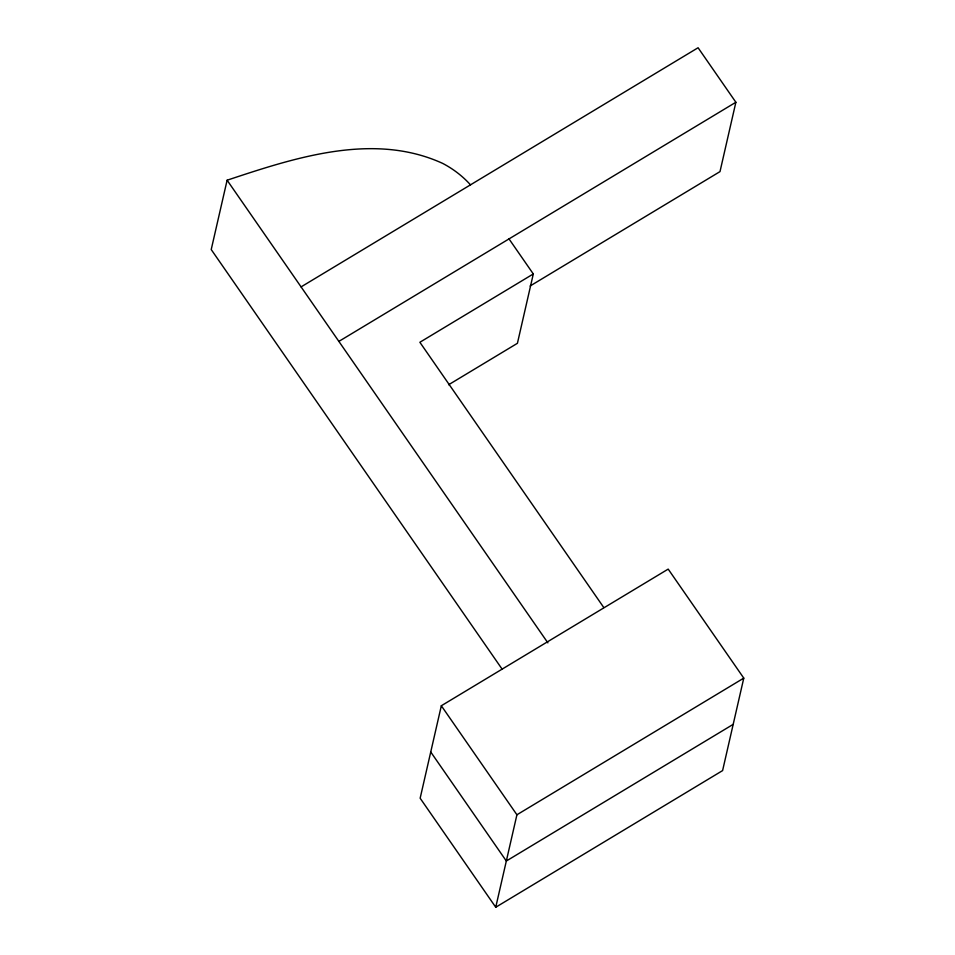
<?xml version="1.0" encoding="UTF-8"?>
<svg xmlns="http://www.w3.org/2000/svg" width="955" height="955" viewBox="0 0 955 955"><rect width="100%" height="100%" fill="white"/><g stroke="black" fill="none" stroke-linecap="round" stroke-linejoin="round"><path stroke-width="1.43" d="M470.493 184.84A96.479 90.486 12.9 0 0 442.678 163.4C373.512 131.73 294.952 157.659 227.111 180.209L211.222 249.553L502.246 669.324M509.015 238.917L533.308 273.954L517.419 343.299L448.599 384.758M441.329 705.757L420.152 798.225L495.74 907.25L722.601 770.59L743.778 678.122L668.19 569.108L441.329 705.757L516.918 814.782L495.74 907.25M301.076 286.894L698.081 47.75L735.875 102.257L719.998 171.613L530.097 285.999M338.87 341.401L735.875 102.257M533.308 273.954L419.878 342.272L603.751 607.499M516.918 814.782L743.778 678.122M733.189 724.356L506.329 861.016L430.741 751.991M227.111 180.209L547.872 642.858"/></g></svg>
